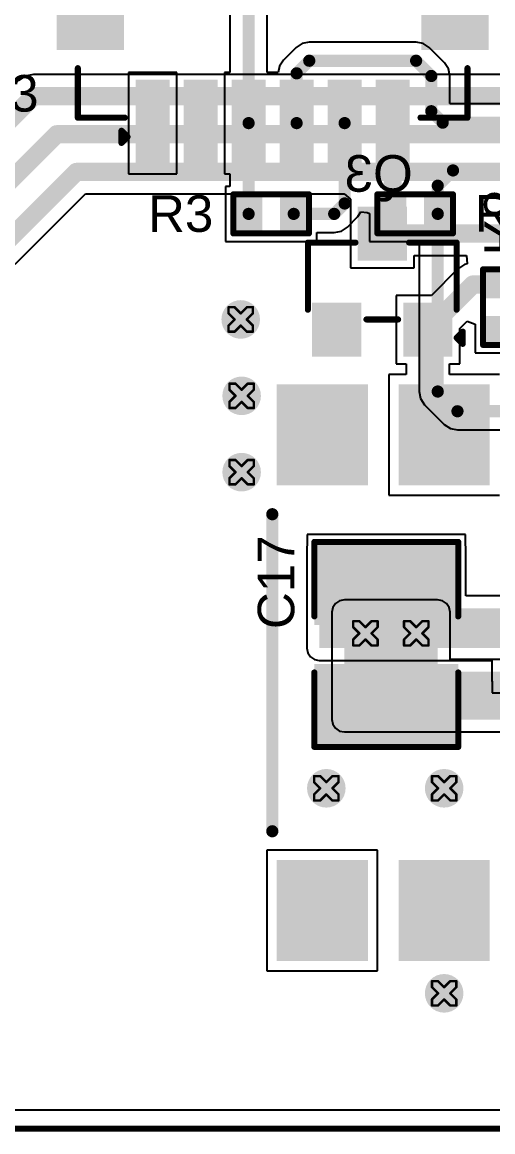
# Model space of a CAD drawing. Header units: inches. Extents: x -1 to 351, y 0 to 83.
# Drawn here: x 26.66 to 36.47, y -0.06 to 23.03 of the extents above; entities that cross this region are included whole.
import ezdxf

# ---------------------------------------------------------------- set-up
doc = ezdxf.new("R2010")
doc.units = ezdxf.units.IN
for name, color, linetype in [('Board Outline', 216, 'Continuous'), ('Bottom Layer', 5, 'Continuous'), ('Bottom Overlay', 54, 'Continuous'), ('Bottom Paste', 16, 'Continuous'), ('Bottom Solder', 6, 'Continuous'), ('Drill Drawing', 1, 'Continuous'), ('Top Layer', 1, 'Continuous'), ('Top Overlay', 2, 'Continuous'), ('Top Paste', 8, 'Continuous'), ('Top Solder', 216, 'Continuous'), ('Via Holes', 16, 'Continuous')]:
    doc.layers.add(name, color=color, linetype=linetype)
doc.styles.add('Arial', font='', dxfattribs={"height": 0.2})
doc.styles.get('Arial').set_extended_font_data('Arial')

# ---------------------------------------------------------------- blocks, each defined once
blk = doc.blocks.new('SOT_23_B_5')
at = {"layer": 'Bottom Layer'}
for points in [[(-1.36, 1.46), (-0.54, 1.46), (-0.54, 0.54), (-1.36, 0.54)], [(0.54, 1.46), (1.36, 1.46), (1.36, 0.54), (0.54, 0.54)], [(-0.41, -0.54), (0.41, -0.54), (0.41, -1.46), (-0.41, -1.46)]]:
    blk.add_hatch(color=5, dxfattribs=at).paths.add_polyline_path(points)
at = {"layer": 'Bottom Paste'}
for points in [[(-1.36, 1.46), (-0.54, 1.46), (-0.54, 0.54), (-1.36, 0.54)], [(0.54, 1.46), (1.36, 1.46), (1.36, 0.54), (0.54, 0.54)], [(-0.41, -0.54), (0.41, -0.54), (0.41, -1.46), (-0.41, -1.46)]]:
    blk.add_hatch(color=16, dxfattribs=at).paths.add_polyline_path(points)
at = {"layer": 'Bottom Solder'}
for points in [[(-1.462, 1.562), (-0.438, 1.562), (-0.438, 0.438), (-1.462, 0.438)], [(0.438, 1.562), (1.462, 1.562), (1.462, 0.438), (0.438, 0.438)], [(-0.512, -0.438), (0.512, -0.438), (0.512, -1.562), (-0.512, -1.562)]]:
    blk.add_hatch(color=6, dxfattribs=at).paths.add_polyline_path(points)
at = {"layer": 'Bottom Overlay', "const_width": 0.127}
for points in [[(-1.549, 1.168), (-1.676, 1.295)], [(-1.676, 1.295), (-1.676, 1.041)], [(-1.549, 1.168), (-1.676, 1.041)], [(0.33, 0.787), (-0.33, 0.787)], [(-1.549, 0.584), (-1.549, -0.813)], [(1.549, 0.584), (1.549, -0.813)], [(-0.559, -0.813), (-1.549, -0.813)], [(1.549, -0.813), (0.559, -0.813)]]:
    blk.add_lwpolyline(points, dxfattribs=at)
at = {"layer": 'Bottom Overlay', "const_width": 0.0635}
for points in [[(-1.708, 1.295, 1), (-1.645, 1.295, 1)], [(-1.708, 1.295, 1), (-1.645, 1.295, 1)], [(-1.581, 1.168, 1), (-1.518, 1.168, 1)], [(-1.581, 1.168, 1), (-1.518, 1.168, 1)], [(-1.708, 1.041, 1), (-1.645, 1.041, 1)], [(-1.708, 1.041, 1), (-1.645, 1.041, 1)], [(-0.362, 0.787, 1), (-0.298, 0.787, 1)], [(0.298, 0.787, 1), (0.362, 0.787, 1)], [(-1.581, 0.584, 1), (-1.518, 0.584, 1)], [(1.518, 0.584, 1), (1.581, 0.584, 1)], [(-1.581, -0.813, 1), (-1.518, -0.813, 1)], [(-1.581, -0.813, 1), (-1.518, -0.813, 1)], [(-0.591, -0.813, 1), (-0.527, -0.813, 1)], [(0.527, -0.813, 1), (0.591, -0.813, 1)], [(1.518, -0.813, 1), (1.581, -0.813, 1)], [(1.518, -0.813, 1), (1.581, -0.813, 1)]]:
    blk.add_lwpolyline(points, format="xyb", close=True, dxfattribs=at)
blk = doc.blocks.new('SOP_8__S_T_____B_22')
at = {"layer": 'Bottom Layer'}
for points in [[(-5.95, 2.91), (-5.95, 4.71), (-3.95, 4.71), (-3.95, 2.91)], [(5.95, 4.71), (5.95, 2.91), (3.95, 2.91), (3.95, 4.71)], [(-5.95, 0.37), (-5.95, 2.17), (-3.95, 2.17), (-3.95, 0.37)], [(5.95, 2.17), (5.95, 0.37), (3.95, 0.37), (3.95, 2.17)]]:
    blk.add_hatch(color=5, dxfattribs=at).paths.add_polyline_path(points)
at = {"layer": 'Bottom Paste'}
for points in [[(-5.95, 2.91), (-5.95, 4.71), (-3.95, 4.71), (-3.95, 2.91)], [(5.95, 4.71), (5.95, 2.91), (3.95, 2.91), (3.95, 4.71)], [(-5.95, 0.37), (-5.95, 2.17), (-3.95, 2.17), (-3.95, 0.37)], [(5.95, 2.17), (5.95, 0.37), (3.95, 0.37), (3.95, 2.17)]]:
    blk.add_hatch(color=16, dxfattribs=at).paths.add_polyline_path(points)
at = {"layer": 'Bottom Solder'}
for points in [[(-6.001, 2.859), (-6.001, 4.761), (-3.9, 4.761), (-3.9, 2.859)], [(6.001, 4.761), (6.001, 2.859), (3.9, 2.859), (3.9, 4.761)], [(-6.001, 0.319), (-6.001, 2.221), (-3.9, 2.221), (-3.9, 0.319)], [(6.001, 2.221), (6.001, 0.319), (3.9, 0.319), (3.9, 2.221)]]:
    blk.add_hatch(color=6, dxfattribs=at).paths.add_polyline_path(points)
at = {"layer": 'Bottom Overlay', "const_width": 0.254}
blk.add_lwpolyline([(-3.3, 4.85), (3.3, 4.85)], dxfattribs=at)
at = {"layer": 'Bottom Overlay', "const_width": 0.127}
for points in [[(-3.363, 4.85, 1), (-3.236, 4.85, 1)], [(3.236, 4.85, 1), (3.363, 4.85, 1)]]:
    blk.add_lwpolyline(points, format="xyb", close=True, dxfattribs=at)
blk = doc.blocks.new('R___0402_B_40')
at = {"layer": 'Bottom Layer'}
for points in [[(-0.241, 0.318), (-0.241, -0.318), (-0.699, -0.318), (-0.699, 0.318)], [(0.699, 0.318), (0.699, -0.318), (0.241, -0.318), (0.241, 0.318)]]:
    blk.add_hatch(color=5, dxfattribs=at).paths.add_polyline_path(points)
at = {"layer": 'Bottom Paste'}
for points in [[(-0.241, 0.318), (-0.241, -0.318), (-0.699, -0.318), (-0.699, 0.318)], [(0.699, 0.318), (0.699, -0.318), (0.241, -0.318), (0.241, 0.318)]]:
    blk.add_hatch(color=16, dxfattribs=at).paths.add_polyline_path(points)
at = {"layer": 'Bottom Solder'}
for points in [[(-0.186, 0.373), (-0.186, -0.373), (-0.754, -0.373), (-0.754, 0.373)], [(0.754, 0.373), (0.754, -0.373), (0.186, -0.373), (0.186, 0.373)]]:
    blk.add_hatch(color=6, dxfattribs=at).paths.add_polyline_path(points)
at = {"layer": 'Bottom Overlay'}
for points, const_width in [([(-0.787, -0.406), (-0.787, 0.406)], 0.127), ([(0.787, 0.406), (-0.787, 0.406)], 0.127), ([(0.787, -0.406), (0.787, 0.406)], 0.127), ([(0.813, 0.432), (-0.813, 0.432)], 0.00323), ([(0.787, -0.406), (-0.787, -0.406)], 0.127)]:
    blk.add_lwpolyline(points, dxfattribs=dict(at, const_width=const_width))
for points, const_width in [([(-0.819, 0.406, 1), (-0.756, 0.406, 1)], 0.0635), ([(-0.819, 0.406, 1), (-0.756, 0.406, 1)], 0.0635), ([(0.756, 0.406, 1), (0.819, 0.406, 1)], 0.0635), ([(0.756, 0.406, 1), (0.819, 0.406, 1)], 0.0635), ([(-0.814, 0.432, 1), (-0.812, 0.432, 1)], 0.00161), ([(0.812, 0.432, 1), (0.814, 0.432, 1)], 0.00161), ([(-0.819, -0.406, 1), (-0.756, -0.406, 1)], 0.0635), ([(-0.819, -0.406, 1), (-0.756, -0.406, 1)], 0.0635), ([(0.756, -0.406, 1), (0.819, -0.406, 1)], 0.0635), ([(0.756, -0.406, 1), (0.819, -0.406, 1)], 0.0635)]:
    blk.add_lwpolyline(points, format="xyb", close=True, dxfattribs=dict(at, const_width=const_width))
blk = doc.blocks.new('R___0402_44')
at = {"layer": 'Top Layer'}
for points in [[(-0.699, -0.318), (-0.699, 0.318), (-0.241, 0.318), (-0.241, -0.318)], [(0.241, -0.318), (0.241, 0.318), (0.699, 0.318), (0.699, -0.318)]]:
    blk.add_hatch(color=1, dxfattribs=at).paths.add_polyline_path(points)
at = {"layer": 'Top Paste'}
for points in [[(-0.699, -0.318), (-0.699, 0.318), (-0.241, 0.318), (-0.241, -0.318)], [(0.241, -0.318), (0.241, 0.318), (0.699, 0.318), (0.699, -0.318)]]:
    blk.add_hatch(color=8, dxfattribs=at).paths.add_polyline_path(points)
at = {"layer": 'Top Solder'}
for points in [[(-0.754, -0.373), (-0.754, 0.373), (-0.186, 0.373), (-0.186, -0.373)], [(0.186, -0.373), (0.186, 0.373), (0.754, 0.373), (0.754, -0.373)]]:
    blk.add_hatch(color=216, dxfattribs=at).paths.add_polyline_path(points)
at = {"layer": 'Top Overlay'}
for points, const_width in [([(-0.787, 0.406), (-0.787, -0.406)], 0.127), ([(0.787, 0.406), (-0.787, 0.406)], 0.127), ([(0.787, 0.406), (0.787, -0.406)], 0.127), ([(0.787, -0.406), (-0.787, -0.406)], 0.127), ([(0.813, -0.432), (-0.813, -0.432)], 0.00323)]:
    blk.add_lwpolyline(points, dxfattribs=dict(at, const_width=const_width))
for points, const_width in [([(-0.819, 0.406, 1), (-0.756, 0.406, 1)], 0.0635), ([(-0.819, 0.406, 1), (-0.756, 0.406, 1)], 0.0635), ([(0.756, 0.406, 1), (0.819, 0.406, 1)], 0.0635), ([(0.756, 0.406, 1), (0.819, 0.406, 1)], 0.0635), ([(-0.819, -0.406, 1), (-0.756, -0.406, 1)], 0.0635), ([(-0.819, -0.406, 1), (-0.756, -0.406, 1)], 0.0635), ([(-0.814, -0.432, 1), (-0.812, -0.432, 1)], 0.00161), ([(0.756, -0.406, 1), (0.819, -0.406, 1)], 0.0635), ([(0.756, -0.406, 1), (0.819, -0.406, 1)], 0.0635), ([(0.812, -0.432, 1), (0.814, -0.432, 1)], 0.00161)]:
    blk.add_lwpolyline(points, format="xyb", close=True, dxfattribs=dict(at, const_width=const_width))
blk = doc.blocks.new('R___0402_45')
at = {"layer": 'Top Layer'}
for points in [[(-0.699, -0.318), (-0.699, 0.318), (-0.241, 0.318), (-0.241, -0.318)], [(0.241, -0.318), (0.241, 0.318), (0.699, 0.318), (0.699, -0.318)]]:
    blk.add_hatch(color=1, dxfattribs=at).paths.add_polyline_path(points)
at = {"layer": 'Top Paste'}
for points in [[(-0.699, -0.318), (-0.699, 0.318), (-0.241, 0.318), (-0.241, -0.318)], [(0.241, -0.318), (0.241, 0.318), (0.699, 0.318), (0.699, -0.318)]]:
    blk.add_hatch(color=8, dxfattribs=at).paths.add_polyline_path(points)
at = {"layer": 'Top Solder'}
for points in [[(-0.754, -0.373), (-0.754, 0.373), (-0.186, 0.373), (-0.186, -0.373)], [(0.186, -0.373), (0.186, 0.373), (0.754, 0.373), (0.754, -0.373)]]:
    blk.add_hatch(color=216, dxfattribs=at).paths.add_polyline_path(points)
at = {"layer": 'Top Overlay'}
for points, const_width in [([(-0.787, -0.406), (-0.787, 0.406)], 0.127), ([(-0.787, 0.406), (0.787, 0.406)], 0.127), ([(0.787, -0.406), (0.787, 0.406)], 0.127), ([(-0.787, -0.406), (0.787, -0.406)], 0.127), ([(-0.813, -0.432), (0.813, -0.432)], 0.00323)]:
    blk.add_lwpolyline(points, dxfattribs=dict(at, const_width=const_width))
for points, const_width in [([(-0.819, 0.406, 1), (-0.756, 0.406, 1)], 0.0635), ([(-0.819, 0.406, 1), (-0.756, 0.406, 1)], 0.0635), ([(0.756, 0.406, 1), (0.819, 0.406, 1)], 0.0635), ([(0.756, 0.406, 1), (0.819, 0.406, 1)], 0.0635), ([(-0.819, -0.406, 1), (-0.756, -0.406, 1)], 0.0635), ([(-0.819, -0.406, 1), (-0.756, -0.406, 1)], 0.0635), ([(-0.814, -0.432, 1), (-0.812, -0.432, 1)], 0.00161), ([(0.756, -0.406, 1), (0.819, -0.406, 1)], 0.0635), ([(0.756, -0.406, 1), (0.819, -0.406, 1)], 0.0635), ([(0.812, -0.432, 1), (0.814, -0.432, 1)], 0.00161)]:
    blk.add_lwpolyline(points, format="xyb", close=True, dxfattribs=dict(at, const_width=const_width))
blk = doc.blocks.new('V________T______58')
at = {"layer": 'Top Layer'}
for points in [[(-4.4, 2.162), (-3.2, 2.162), (-3.2, 0.362), (-4.4, 0.362)], [(3.2, 2.162), (4.4, 2.162), (4.4, 0.362), (3.2, 0.362)], [(-2.75, -0.462), (-2.25, -0.462), (-2.25, -2.062), (-2.75, -2.062)], [(-1.75, -0.462), (-1.25, -0.462), (-1.25, -2.062), (-1.75, -2.062)], [(-0.75, -0.462), (-0.25, -0.462), (-0.25, -2.062), (-0.75, -2.062)], [(0.25, -0.462), (0.75, -0.462), (0.75, -2.062), (0.25, -2.062)], [(1.25, -0.462), (1.75, -0.462), (1.75, -2.062), (1.25, -2.062)], [(2.25, -0.462), (2.75, -0.462), (2.75, -2.062), (2.25, -2.062)]]:
    blk.add_hatch(color=1, dxfattribs=at).paths.add_polyline_path(points)
at = {"layer": 'Top Paste'}
for points in [[(-4.4, 2.162), (-3.2, 2.162), (-3.2, 0.362), (-4.4, 0.362)], [(3.2, 2.162), (4.4, 2.162), (4.4, 0.362), (3.2, 0.362)], [(-2.75, -0.462), (-2.25, -0.462), (-2.25, -2.062), (-2.75, -2.062)], [(-1.75, -0.462), (-1.25, -0.462), (-1.25, -2.062), (-1.75, -2.062)], [(-0.75, -0.462), (-0.25, -0.462), (-0.25, -2.062), (-0.75, -2.062)], [(0.25, -0.462), (0.75, -0.462), (0.75, -2.062), (0.25, -2.062)], [(1.25, -0.462), (1.75, -0.462), (1.75, -2.062), (1.25, -2.062)], [(2.25, -0.462), (2.75, -0.462), (2.75, -2.062), (2.25, -2.062)]]:
    blk.add_hatch(color=8, dxfattribs=at).paths.add_polyline_path(points)
at = {"layer": 'Top Solder'}
for points in [[(-4.502, 2.264), (-3.098, 2.264), (-3.098, 0.261), (-4.502, 0.261)], [(3.098, 2.264), (4.502, 2.264), (4.502, 0.261), (3.098, 0.261)], [(-2.852, -0.361), (-2.148, -0.361), (-2.148, -2.164), (-2.852, -2.164)], [(-1.852, -0.361), (-1.148, -0.361), (-1.148, -2.164), (-1.852, -2.164)], [(-0.852, -0.361), (-0.148, -0.361), (-0.148, -2.164), (-0.852, -2.164)], [(0.148, -0.361), (0.852, -0.361), (0.852, -2.164), (0.148, -2.164)], [(1.148, -0.361), (1.852, -0.361), (1.852, -2.164), (1.148, -2.164)], [(2.148, -0.361), (2.852, -0.361), (2.852, -2.164), (2.148, -2.164)]]:
    blk.add_hatch(color=216, dxfattribs=at).paths.add_polyline_path(points)
at = {"layer": 'Top Overlay', "const_width": 0.127}
for points in [[(-2.884, 2.173), (2.932, 2.173)], [(-4.059, -1.15), (-4.059, -0.12)], [(4.059, -1.15), (4.059, -0.12)], [(-4.059, -1.15), (-3.08, -1.15)], [(3.08, -1.15), (4.059, -1.15)], [(-3.15, -1.676), (-3.15, -1.422)], [(-3.15, -1.422), (-3.023, -1.549)], [(-3.15, -1.676), (-3.023, -1.549)]]:
    blk.add_lwpolyline(points, dxfattribs=at)
at = {"layer": 'Top Overlay', "const_width": 0.0635}
for points in [[(-2.916, 2.173, 1), (-2.853, 2.173, 1)], [(2.9, 2.173, 1), (2.964, 2.173, 1)], [(-4.091, -0.12, 1), (-4.027, -0.12, 1)], [(4.027, -0.12, 1), (4.091, -0.12, 1)], [(-4.091, -1.15, 1), (-4.027, -1.15, 1)], [(-4.091, -1.15, 1), (-4.027, -1.15, 1)], [(-3.112, -1.15, 1), (-3.049, -1.15, 1)], [(3.049, -1.15, 1), (3.112, -1.15, 1)], [(4.027, -1.15, 1), (4.091, -1.15, 1)], [(4.027, -1.15, 1), (4.091, -1.15, 1)], [(-3.181, -1.422, 1), (-3.118, -1.422, 1)], [(-3.181, -1.422, 1), (-3.118, -1.422, 1)], [(-3.181, -1.676, 1), (-3.118, -1.676, 1)], [(-3.181, -1.676, 1), (-3.118, -1.676, 1)], [(-3.054, -1.549, 1), (-2.991, -1.549, 1)], [(-3.054, -1.549, 1), (-2.991, -1.549, 1)]]:
    blk.add_lwpolyline(points, format="xyb", close=True, dxfattribs=at)
blk = doc.blocks.new('C___1210_61')
at = {"layer": 'Top Layer'}
for points in [[(-2.032, 1.397), (-0.508, 1.397), (-0.508, -1.397), (-2.032, -1.397)], [(0.508, 1.397), (2.032, 1.397), (2.032, -1.397), (0.508, -1.397)]]:
    blk.add_hatch(color=1, dxfattribs=at).paths.add_polyline_path(points)
at = {"layer": 'Top Paste'}
for points in [[(-2.032, 1.397), (-0.508, 1.397), (-0.508, -1.397), (-2.032, -1.397)], [(0.508, 1.397), (2.032, 1.397), (2.032, -1.397), (0.508, -1.397)]]:
    blk.add_hatch(color=8, dxfattribs=at).paths.add_polyline_path(points)
at = {"layer": 'Top Solder'}
for points in [[(-2.1336, 1.4986), (-0.4064, 1.4986), (-0.4064, -1.4986), (-2.1336, -1.4986)], [(0.4064, 1.4986), (2.1336, 1.4986), (2.1336, -1.4986), (0.4064, -1.4986)]]:
    blk.add_hatch(color=216, dxfattribs=at).paths.add_polyline_path(points)
at = {"layer": 'Top Overlay', "const_width": 0.127}
for points in [[(-2.1336, 1.4986), (-0.5842, 1.4986)], [(-2.1336, 1.4986), (-2.1336, -1.4986)], [(0.5842, 1.4986), (2.1336, 1.4986)], [(2.1336, 1.4986), (2.1336, -1.4986)], [(-2.1336, -1.4986), (-0.5842, -1.4986)], [(0.5842, -1.4986), (2.1336, -1.4986)]]:
    blk.add_lwpolyline(points, dxfattribs=at)
at = {"layer": 'Top Overlay', "const_width": 0.0635}
for points in [[(-2.16535, 1.4986, 1), (-2.10185, 1.4986, 1)], [(-2.16535, 1.4986, 1), (-2.10185, 1.4986, 1)], [(-0.61595, 1.4986, 1), (-0.55245, 1.4986, 1)], [(0.55245, 1.4986, 1), (0.61595, 1.4986, 1)], [(2.10185, 1.4986, 1), (2.16535, 1.4986, 1)], [(2.10185, 1.4986, 1), (2.16535, 1.4986, 1)], [(-2.16535, -1.4986, 1), (-2.10185, -1.4986, 1)], [(-2.16535, -1.4986, 1), (-2.10185, -1.4986, 1)], [(-0.61595, -1.4986, 1), (-0.55245, -1.4986, 1)], [(0.55245, -1.4986, 1), (0.61595, -1.4986, 1)], [(2.10185, -1.4986, 1), (2.16535, -1.4986, 1)], [(2.10185, -1.4986, 1), (2.16535, -1.4986, 1)]]:
    blk.add_lwpolyline(points, format="xyb", close=True, dxfattribs=at)

msp = doc.modelspace()

# ---------------------------------------------------------------- hatches: boundary and pattern name
at = {"layer": 'Bottom Layer'}
h = msp.add_hatch(color=5, dxfattribs=at)
edge = h.paths.add_edge_path()
edge.add_arc((31.218, 16.846), 0.3, 0, 360)
h = msp.add_hatch(color=5, dxfattribs=at)
edge = h.paths.add_edge_path()
edge.add_arc((31.237, 15.256), 0.3, 0, 360)
h = msp.add_hatch(color=5, dxfattribs=at)
edge = h.paths.add_edge_path()
edge.add_arc((31.237, 13.667), 0.3, 0, 360)
for points in [[(33.377, 8.7), (35.32, 8.7), (35.32, 10.752), (33.377, 10.752)], [(33.377, 8.518), (63.616, 8.518), (63.616, 9.512), (33.377, 9.512)]]:
    msp.add_hatch(color=5, dxfattribs=at).paths.add_polyline_path(points)
h = msp.add_hatch(color=5, dxfattribs=at)
edge = h.paths.add_edge_path()
edge.add_arc((33.816, 10.312), 0.3, 0, 360)
h = msp.add_hatch(color=5, dxfattribs=at)
edge = h.paths.add_edge_path()
edge.add_arc((34.874, 10.312), 0.3, 0, 360)
h = msp.add_hatch(color=5, dxfattribs=at)
edge = h.paths.add_edge_path()
edge.add_arc((33.001, 7.087), 0.3, 0, 360)
h = msp.add_hatch(color=5, dxfattribs=at)
edge = h.paths.add_edge_path()
edge.add_arc((35.456, 7.087), 0.3, 0, 360)
h = msp.add_hatch(color=5, dxfattribs=at)
edge = h.paths.add_edge_path()
edge.add_arc((35.456, 2.819), 0.3, 0, 360)
at = {"layer": 'Bottom Solder'}
h = msp.add_hatch(color=6, dxfattribs=at)
edge = h.paths.add_edge_path()
edge.add_arc((31.218, 16.846), 0.402, 0, 360)
h = msp.add_hatch(color=6, dxfattribs=at)
edge = h.paths.add_edge_path()
edge.add_arc((31.237, 15.256), 0.402, 0, 360)
h = msp.add_hatch(color=6, dxfattribs=at)
edge = h.paths.add_edge_path()
edge.add_arc((31.237, 13.667), 0.402, 0, 360)
h = msp.add_hatch(color=6, dxfattribs=at)
edge = h.paths.add_edge_path()
edge.add_arc((33.816, 10.312), 0.402, 0, 360)
h = msp.add_hatch(color=6, dxfattribs=at)
edge = h.paths.add_edge_path()
edge.add_arc((34.874, 10.312), 0.402, 0, 360)
h = msp.add_hatch(color=6, dxfattribs=at)
edge = h.paths.add_edge_path()
edge.add_arc((33.001, 7.087), 0.402, 0, 360)
h = msp.add_hatch(color=6, dxfattribs=at)
edge = h.paths.add_edge_path()
edge.add_arc((35.456, 7.087), 0.402, 0, 360)
h = msp.add_hatch(color=6, dxfattribs=at)
edge = h.paths.add_edge_path()
edge.add_arc((35.456, 2.819), 0.402, 0, 360)
at = {"layer": 'Top Layer'}
h = msp.add_hatch(color=1, dxfattribs=at)
edge = h.paths.add_edge_path()
edge.add_arc((31.218, 16.846), 0.3, 0, 360)
h = msp.add_hatch(color=1, dxfattribs=at)
edge = h.paths.add_edge_path()
edge.add_arc((31.237, 15.256), 0.3, 0, 360)
h = msp.add_hatch(color=1, dxfattribs=at)
edge = h.paths.add_edge_path()
edge.add_arc((31.237, 13.667), 0.3, 0, 360)
for points in [[(32.854, 10.007), (35.648, 10.007), (35.648, 12.114), (32.854, 12.114)], [(32.854, 10.007), (40.003, 10.007), (40.003, 10.833), (32.854, 10.833)]]:
    msp.add_hatch(color=1, dxfattribs=at).paths.add_polyline_path(points)
h = msp.add_hatch(color=1, dxfattribs=at)
edge = h.paths.add_edge_path()
edge.add_arc((33.816, 10.312), 0.3, 0, 360)
h = msp.add_hatch(color=1, dxfattribs=at)
edge = h.paths.add_edge_path()
edge.add_arc((34.874, 10.312), 0.3, 0, 360)
h = msp.add_hatch(color=1, dxfattribs=at)
edge = h.paths.add_edge_path()
edge.add_arc((33.001, 7.087), 0.3, 0, 360)
h = msp.add_hatch(color=1, dxfattribs=at)
edge = h.paths.add_edge_path()
edge.add_arc((35.456, 7.087), 0.3, 0, 360)
h = msp.add_hatch(color=1, dxfattribs=at)
edge = h.paths.add_edge_path()
edge.add_arc((35.456, 2.819), 0.3, 0, 360)
at = {"layer": 'Top Solder'}
h = msp.add_hatch(color=216, dxfattribs=at)
edge = h.paths.add_edge_path()
edge.add_arc((31.218, 16.846), 0.402, 0, 360)
h = msp.add_hatch(color=216, dxfattribs=at)
edge = h.paths.add_edge_path()
edge.add_arc((31.237, 15.256), 0.402, 0, 360)
h = msp.add_hatch(color=216, dxfattribs=at)
edge = h.paths.add_edge_path()
edge.add_arc((31.237, 13.667), 0.402, 0, 360)
h = msp.add_hatch(color=216, dxfattribs=at)
edge = h.paths.add_edge_path()
edge.add_arc((33.816, 10.312), 0.402, 0, 360)
h = msp.add_hatch(color=216, dxfattribs=at)
edge = h.paths.add_edge_path()
edge.add_arc((34.874, 10.312), 0.402, 0, 360)
h = msp.add_hatch(color=216, dxfattribs=at)
edge = h.paths.add_edge_path()
edge.add_arc((33.001, 7.087), 0.402, 0, 360)
h = msp.add_hatch(color=216, dxfattribs=at)
edge = h.paths.add_edge_path()
edge.add_arc((35.456, 7.087), 0.402, 0, 360)
h = msp.add_hatch(color=216, dxfattribs=at)
edge = h.paths.add_edge_path()
edge.add_arc((35.456, 2.819), 0.402, 0, 360)
at = {"layer": 'Via Holes'}
h = msp.add_hatch(color=7, dxfattribs=at)
edge = h.paths.add_edge_path()
edge.add_arc((31.218, 16.846), 0.15, 0, 360)
h = msp.add_hatch(color=7, dxfattribs=at)
edge = h.paths.add_edge_path()
edge.add_arc((31.237, 15.256), 0.15, 0, 360)
h = msp.add_hatch(color=7, dxfattribs=at)
edge = h.paths.add_edge_path()
edge.add_arc((31.237, 13.667), 0.15, 0, 360)
h = msp.add_hatch(color=7, dxfattribs=at)
edge = h.paths.add_edge_path()
edge.add_arc((33.816, 10.312), 0.15, 0, 360)
h = msp.add_hatch(color=7, dxfattribs=at)
edge = h.paths.add_edge_path()
edge.add_arc((34.874, 10.312), 0.15, 0, 360)
h = msp.add_hatch(color=7, dxfattribs=at)
edge = h.paths.add_edge_path()
edge.add_arc((33.001, 7.087), 0.15, 0, 360)
h = msp.add_hatch(color=7, dxfattribs=at)
edge = h.paths.add_edge_path()
edge.add_arc((35.456, 7.087), 0.15, 0, 360)
h = msp.add_hatch(color=7, dxfattribs=at)
edge = h.paths.add_edge_path()
edge.add_arc((35.456, 2.819), 0.15, 0, 360)

# ---------------------------------------------------------------- linework, layer by layer
at = {"layer": 'Board Outline', "const_width": 0.127}
msp.add_lwpolyline([(0, 0), (97.003, 0)], dxfattribs=at)
at = {"layer": 'Bottom Layer'}
for p, q in [((26.903, 21.946), (26.73, 21.912)), ((65.784, 21.946), (26.903, 21.946)), ((26.903, 21.946), (26.903, 21.946)), ((26.73, 21.912), (26.583, 21.813)), ((26.516, 17.997), (27.982, 19.462)), ((27.982, 19.462), (33.373, 19.462)), ((33.373, 19.462), (33.503, 19.347)), ((33.503, 19.347), (33.503, 17.919)), ((34.831, 17.919), (34.831, 18.18)), ((34.831, 18.18), (35.919, 18.18)), ((35.919, 18.18), (35.936, 18.002)), ((33.503, 17.919), (34.831, 17.919)), ((35.736, 17.894), (35.19, 17.347)), ((35.883, 17.992), (35.736, 17.894)), ((35.736, 17.894), (35.736, 17.894)), ((35.936, 18.002), (35.883, 17.992)), ((35.19, 17.347), (34.453, 17.347)), ((34.453, 17.347), (34.453, 15.919)), ((35.781, 16.656), (35.937, 16.813)), ((35.781, 15.919), (35.781, 16.656)), ((35.937, 16.813), (36.102, 16.745)), ((36.102, 16.745), (36.102, 16.151)), ((36.102, 16.151), (37.245, 16.151)), ((34.453, 15.919), (34.664, 15.919)), ((34.664, 15.919), (34.664, 15.697)), ((35.57, 15.697), (35.57, 15.919)), ((35.57, 15.919), (35.781, 15.919)), ((34.664, 15.697), (34.302, 15.697)), ((34.302, 15.697), (34.302, 13.189)), ((36.61, 15.697), (35.57, 15.697)), ((34.302, 13.189), (36.61, 13.189)), ((33.194, 10.936), (33.138, 10.852)), ((33.278, 10.992), (33.194, 10.936)), ((33.377, 11.011), (33.278, 10.992)), ((35.32, 11.011), (33.377, 11.011)), ((35.419, 10.992), (35.32, 11.011)), ((35.503, 10.936), (35.419, 10.992)), ((35.559, 10.852), (35.503, 10.936)), ((33.138, 10.852), (33.118, 10.752)), ((33.118, 10.752), (33.118, 9.512)), ((35.579, 10.752), (35.559, 10.852)), ((35.579, 9.771), (35.579, 10.752)), ((36.812, 9.771), (35.579, 9.771)), ((33.118, 9.512), (33.118, 8.518)), ((33.118, 8.518), (33.138, 8.419)), ((33.138, 8.419), (33.194, 8.335)), ((33.194, 8.335), (33.278, 8.279)), ((33.278, 8.279), (33.377, 8.259)), ((33.377, 8.259), (42.106, 8.259)), ((34.07, 5.796), (31.762, 5.796)), ((31.762, 5.796), (31.762, 3.288)), ((34.07, 3.288), (34.07, 5.796)), ((31.762, 3.288), (34.07, 3.288)), ((92.262, 0.388), (0.388, 0.388))]:
    msp.add_line(p, q, dxfattribs=at)
at = {"layer": 'Bottom Layer', "const_width": 0.381}
for points in [[(25.07, 19.66), (26.903, 21.493)], [(26.903, 21.493), (65.784, 21.493)], [(25.35, 18.667), (27.383, 20.7)], [(27.383, 20.7), (52.806, 20.7)], [(26.063, 18.185), (27.794, 19.916)], [(27.794, 19.916), (39.041, 19.916)], [(34.167, 18.633), (37.647, 18.633)], [(35.386, 16.903), (36.057, 17.573)], [(36.057, 17.573), (36.673, 17.573)], [(35.117, 16.683), (35.336, 16.903)], [(35.336, 16.903), (35.386, 16.903)], [(35.117, 16.633), (35.117, 16.683)], [(35.117, 14.782), (35.117, 16.683)], [(35.117, 16.633), (35.117, 16.683)], [(35.117, 14.782), (35.456, 14.443)]]:
    msp.add_lwpolyline(points, dxfattribs=at)
at = {"layer": 'Bottom Layer', "const_width": 0.191}
for points in [[(26.808, 21.493, 1), (26.998, 21.493, 1)], [(26.808, 21.493, 1), (26.998, 21.493, 1)], [(27.288, 20.7, 1), (27.478, 20.7, 1)], [(27.288, 20.7, 1), (27.478, 20.7, 1)], [(27.699, 19.916, 1), (27.889, 19.916, 1)], [(27.699, 19.916, 1), (27.889, 19.916, 1)], [(34.072, 18.633, 1), (34.262, 18.633, 1)], [(35.962, 17.573, 1), (36.152, 17.573, 1)], [(35.962, 17.573, 1), (36.152, 17.573, 1)], [(35.241, 16.903, 1), (35.432, 16.903, 1)], [(35.241, 16.903, 1), (35.432, 16.903, 1)], [(35.291, 16.903, 1), (35.482, 16.903, 1)], [(35.291, 16.903, 1), (35.482, 16.903, 1)], [(35.022, 16.683, 1), (35.212, 16.683, 1)], [(35.022, 16.683, 1), (35.212, 16.683, 1)], [(35.022, 16.683, 1), (35.212, 16.683, 1)], [(35.022, 16.683, 1), (35.212, 16.683, 1)], [(35.022, 16.633, 1), (35.212, 16.633, 1)], [(35.022, 16.633, 1), (35.212, 16.633, 1)], [(35.022, 14.782, 1), (35.212, 14.782, 1)], [(35.022, 14.782, 1), (35.212, 14.782, 1)], [(35.361, 14.443, 1), (35.552, 14.443, 1)]]:
    msp.add_lwpolyline(points, format="xyb", close=True, dxfattribs=at)
at = {"layer": 'Drill Drawing', "const_width": 0.0508}
for points in [[(30.964, 16.973), (30.964, 17.1)], [(30.964, 17.1), (31.091, 17.1)], [(31.091, 17.1), (31.218, 16.973)], [(31.218, 16.973), (31.345, 17.1)], [(31.345, 17.1), (31.472, 17.1)], [(31.472, 16.973), (31.472, 17.1)], [(30.964, 16.973), (31.091, 16.846)], [(30.964, 16.719), (31.091, 16.846)], [(31.345, 16.846), (31.472, 16.973)], [(31.345, 16.846), (31.472, 16.719)], [(30.964, 16.592), (30.964, 16.719)], [(31.091, 16.592), (31.218, 16.719)], [(31.218, 16.719), (31.345, 16.592)], [(31.472, 16.592), (31.472, 16.719)], [(30.964, 16.592), (31.091, 16.592)], [(31.345, 16.592), (31.472, 16.592)], [(30.983, 15.383), (30.983, 15.51)], [(30.983, 15.51), (31.11, 15.51)], [(31.11, 15.51), (31.237, 15.383)], [(31.237, 15.383), (31.364, 15.51)], [(31.364, 15.51), (31.491, 15.51)], [(31.491, 15.383), (31.491, 15.51)], [(30.983, 15.383), (31.11, 15.256)], [(30.983, 15.129), (31.11, 15.256)], [(31.364, 15.256), (31.491, 15.383)], [(31.364, 15.256), (31.491, 15.129)], [(30.983, 15.002), (30.983, 15.129)], [(30.983, 15.002), (31.11, 15.002)], [(31.11, 15.002), (31.237, 15.129)], [(31.237, 15.129), (31.364, 15.002)], [(31.364, 15.002), (31.491, 15.002)], [(31.491, 15.002), (31.491, 15.129)], [(30.983, 13.794), (30.983, 13.921)], [(30.983, 13.921), (31.11, 13.921)], [(31.11, 13.921), (31.237, 13.794)], [(31.237, 13.794), (31.364, 13.921)], [(31.364, 13.921), (31.491, 13.921)], [(31.491, 13.794), (31.491, 13.921)], [(30.983, 13.794), (31.11, 13.667)], [(30.983, 13.54), (31.11, 13.667)], [(31.364, 13.667), (31.491, 13.794)], [(31.364, 13.667), (31.491, 13.54)], [(30.983, 13.413), (30.983, 13.54)], [(30.983, 13.413), (31.11, 13.413)], [(31.11, 13.413), (31.237, 13.54)], [(31.237, 13.54), (31.364, 13.413)], [(31.364, 13.413), (31.491, 13.413)], [(31.491, 13.413), (31.491, 13.54)], [(33.562, 10.439), (33.562, 10.566)], [(33.562, 10.566), (33.689, 10.566)], [(33.562, 10.439), (33.689, 10.312)], [(33.689, 10.566), (33.816, 10.439)], [(33.816, 10.439), (33.943, 10.566)], [(33.943, 10.566), (34.07, 10.566)], [(33.943, 10.312), (34.07, 10.439)], [(34.07, 10.439), (34.07, 10.566)], [(34.62, 10.439), (34.62, 10.566)], [(34.62, 10.566), (34.747, 10.566)], [(34.62, 10.439), (34.747, 10.312)], [(34.747, 10.566), (34.874, 10.439)], [(34.874, 10.439), (35.001, 10.566)], [(35.001, 10.566), (35.128, 10.566)], [(35.001, 10.312), (35.128, 10.439)], [(35.128, 10.439), (35.128, 10.566)], [(33.562, 10.185), (33.689, 10.312)], [(33.562, 10.058), (33.562, 10.185)], [(33.689, 10.058), (33.816, 10.185)], [(33.816, 10.185), (33.943, 10.058)], [(33.943, 10.312), (34.07, 10.185)], [(34.07, 10.058), (34.07, 10.185)], [(34.62, 10.185), (34.747, 10.312)], [(34.62, 10.058), (34.62, 10.185)], [(34.747, 10.058), (34.874, 10.185)], [(34.874, 10.185), (35.001, 10.058)], [(35.001, 10.312), (35.128, 10.185)], [(35.128, 10.058), (35.128, 10.185)], [(33.562, 10.058), (33.689, 10.058)], [(33.943, 10.058), (34.07, 10.058)], [(34.62, 10.058), (34.747, 10.058)], [(35.001, 10.058), (35.128, 10.058)], [(32.747, 7.214), (32.747, 7.341)], [(32.747, 7.341), (32.874, 7.341)], [(32.747, 7.214), (32.874, 7.087)], [(32.874, 7.341), (33.001, 7.214)], [(33.001, 7.214), (33.128, 7.341)], [(33.128, 7.341), (33.255, 7.341)], [(33.128, 7.087), (33.255, 7.214)], [(33.255, 7.214), (33.255, 7.341)], [(35.202, 7.214), (35.202, 7.341)], [(35.202, 7.341), (35.329, 7.341)], [(35.202, 7.214), (35.329, 7.087)], [(35.329, 7.341), (35.456, 7.214)], [(35.456, 7.214), (35.583, 7.341)], [(35.583, 7.341), (35.71, 7.341)], [(35.583, 7.087), (35.71, 7.214)], [(35.71, 7.214), (35.71, 7.341)], [(32.747, 6.96), (32.874, 7.087)], [(32.747, 6.833), (32.747, 6.96)], [(32.874, 6.833), (33.001, 6.96)], [(33.001, 6.96), (33.128, 6.833)], [(33.128, 7.087), (33.255, 6.96)], [(33.255, 6.833), (33.255, 6.96)], [(35.202, 6.96), (35.329, 7.087)], [(35.202, 6.833), (35.202, 6.96)], [(35.329, 6.833), (35.456, 6.96)], [(35.456, 6.96), (35.583, 6.833)], [(35.583, 7.087), (35.71, 6.96)], [(35.71, 6.833), (35.71, 6.96)], [(32.747, 6.833), (32.874, 6.833)], [(33.128, 6.833), (33.255, 6.833)], [(35.202, 6.833), (35.329, 6.833)], [(35.583, 6.833), (35.71, 6.833)], [(35.202, 2.946), (35.202, 3.073)], [(35.202, 3.073), (35.329, 3.073)], [(35.329, 3.073), (35.456, 2.946)], [(35.456, 2.946), (35.583, 3.073)], [(35.583, 3.073), (35.71, 3.073)], [(35.71, 2.946), (35.71, 3.073)], [(35.202, 2.946), (35.329, 2.819)], [(35.202, 2.692), (35.329, 2.819)], [(35.583, 2.819), (35.71, 2.946)], [(35.583, 2.819), (35.71, 2.692)], [(35.202, 2.565), (35.202, 2.692)], [(35.202, 2.565), (35.329, 2.565)], [(35.329, 2.565), (35.456, 2.692)], [(35.456, 2.692), (35.583, 2.565)], [(35.583, 2.565), (35.71, 2.565)], [(35.71, 2.565), (35.71, 2.692)]]:
    msp.add_lwpolyline(points, dxfattribs=at)
at = {"layer": 'Drill Drawing', "const_width": 0.0254}
for points in [[(30.951, 17.1, 1), (30.977, 17.1, 1)], [(30.951, 17.1, 1), (30.977, 17.1, 1)], [(31.078, 17.1, 1), (31.104, 17.1, 1)], [(31.078, 17.1, 1), (31.104, 17.1, 1)], [(31.332, 17.1, 1), (31.358, 17.1, 1)], [(31.332, 17.1, 1), (31.358, 17.1, 1)], [(31.459, 17.1, 1), (31.485, 17.1, 1)], [(31.459, 17.1, 1), (31.485, 17.1, 1)], [(30.951, 16.973, 1), (30.977, 16.973, 1)], [(30.951, 16.973, 1), (30.977, 16.973, 1)], [(31.078, 16.846, 1), (31.104, 16.846, 1)], [(31.078, 16.846, 1), (31.104, 16.846, 1)], [(31.205, 16.973, 1), (31.231, 16.973, 1)], [(31.205, 16.973, 1), (31.231, 16.973, 1)], [(31.332, 16.846, 1), (31.358, 16.846, 1)], [(31.332, 16.846, 1), (31.358, 16.846, 1)], [(31.459, 16.973, 1), (31.485, 16.973, 1)], [(31.459, 16.973, 1), (31.485, 16.973, 1)], [(30.951, 16.719, 1), (30.977, 16.719, 1)], [(30.951, 16.719, 1), (30.977, 16.719, 1)], [(31.205, 16.719, 1), (31.231, 16.719, 1)], [(31.205, 16.719, 1), (31.231, 16.719, 1)], [(31.459, 16.719, 1), (31.485, 16.719, 1)], [(31.459, 16.719, 1), (31.485, 16.719, 1)], [(30.951, 16.592, 1), (30.977, 16.592, 1)], [(30.951, 16.592, 1), (30.977, 16.592, 1)], [(31.078, 16.592, 1), (31.104, 16.592, 1)], [(31.078, 16.592, 1), (31.104, 16.592, 1)], [(31.332, 16.592, 1), (31.358, 16.592, 1)], [(31.332, 16.592, 1), (31.358, 16.592, 1)], [(31.459, 16.592, 1), (31.485, 16.592, 1)], [(31.459, 16.592, 1), (31.485, 16.592, 1)], [(30.97, 15.51, 1), (30.996, 15.51, 1)], [(30.97, 15.51, 1), (30.996, 15.51, 1)], [(31.097, 15.51, 1), (31.123, 15.51, 1)], [(31.097, 15.51, 1), (31.123, 15.51, 1)], [(31.351, 15.51, 1), (31.377, 15.51, 1)], [(31.351, 15.51, 1), (31.377, 15.51, 1)], [(31.478, 15.51, 1), (31.504, 15.51, 1)], [(31.478, 15.51, 1), (31.504, 15.51, 1)], [(30.97, 15.383, 1), (30.996, 15.383, 1)], [(30.97, 15.383, 1), (30.996, 15.383, 1)], [(31.097, 15.256, 1), (31.123, 15.256, 1)], [(31.097, 15.256, 1), (31.123, 15.256, 1)], [(31.224, 15.383, 1), (31.25, 15.383, 1)], [(31.224, 15.383, 1), (31.25, 15.383, 1)], [(31.351, 15.256, 1), (31.377, 15.256, 1)], [(31.351, 15.256, 1), (31.377, 15.256, 1)], [(31.478, 15.383, 1), (31.504, 15.383, 1)], [(31.478, 15.383, 1), (31.504, 15.383, 1)], [(30.97, 15.129, 1), (30.996, 15.129, 1)], [(30.97, 15.129, 1), (30.996, 15.129, 1)], [(30.97, 15.002, 1), (30.996, 15.002, 1)], [(30.97, 15.002, 1), (30.996, 15.002, 1)], [(31.097, 15.002, 1), (31.123, 15.002, 1)], [(31.097, 15.002, 1), (31.123, 15.002, 1)], [(31.224, 15.129, 1), (31.25, 15.129, 1)], [(31.224, 15.129, 1), (31.25, 15.129, 1)], [(31.351, 15.002, 1), (31.377, 15.002, 1)], [(31.351, 15.002, 1), (31.377, 15.002, 1)], [(31.478, 15.129, 1), (31.504, 15.129, 1)], [(31.478, 15.129, 1), (31.504, 15.129, 1)], [(31.478, 15.002, 1), (31.504, 15.002, 1)], [(31.478, 15.002, 1), (31.504, 15.002, 1)], [(30.97, 13.921, 1), (30.996, 13.921, 1)], [(30.97, 13.921, 1), (30.996, 13.921, 1)], [(31.097, 13.921, 1), (31.123, 13.921, 1)], [(31.097, 13.921, 1), (31.123, 13.921, 1)], [(31.351, 13.921, 1), (31.377, 13.921, 1)], [(31.351, 13.921, 1), (31.377, 13.921, 1)], [(31.478, 13.921, 1), (31.504, 13.921, 1)], [(31.478, 13.921, 1), (31.504, 13.921, 1)], [(30.97, 13.794, 1), (30.996, 13.794, 1)], [(30.97, 13.794, 1), (30.996, 13.794, 1)], [(31.097, 13.667, 1), (31.123, 13.667, 1)], [(31.097, 13.667, 1), (31.123, 13.667, 1)], [(31.224, 13.794, 1), (31.25, 13.794, 1)], [(31.224, 13.794, 1), (31.25, 13.794, 1)], [(31.351, 13.667, 1), (31.377, 13.667, 1)], [(31.351, 13.667, 1), (31.377, 13.667, 1)], [(31.478, 13.794, 1), (31.504, 13.794, 1)], [(31.478, 13.794, 1), (31.504, 13.794, 1)], [(30.97, 13.54, 1), (30.996, 13.54, 1)], [(30.97, 13.54, 1), (30.996, 13.54, 1)], [(30.97, 13.413, 1), (30.996, 13.413, 1)], [(30.97, 13.413, 1), (30.996, 13.413, 1)], [(31.097, 13.413, 1), (31.123, 13.413, 1)], [(31.097, 13.413, 1), (31.123, 13.413, 1)], [(31.224, 13.54, 1), (31.25, 13.54, 1)], [(31.224, 13.54, 1), (31.25, 13.54, 1)], [(31.351, 13.413, 1), (31.377, 13.413, 1)], [(31.351, 13.413, 1), (31.377, 13.413, 1)], [(31.478, 13.54, 1), (31.504, 13.54, 1)], [(31.478, 13.54, 1), (31.504, 13.54, 1)], [(31.478, 13.413, 1), (31.504, 13.413, 1)], [(31.478, 13.413, 1), (31.504, 13.413, 1)], [(33.55, 10.566, 1), (33.575, 10.566, 1)], [(33.55, 10.566, 1), (33.575, 10.566, 1)], [(33.55, 10.439, 1), (33.575, 10.439, 1)], [(33.55, 10.439, 1), (33.575, 10.439, 1)], [(33.677, 10.566, 1), (33.702, 10.566, 1)], [(33.677, 10.566, 1), (33.702, 10.566, 1)], [(33.804, 10.439, 1), (33.829, 10.439, 1)], [(33.804, 10.439, 1), (33.829, 10.439, 1)], [(33.931, 10.566, 1), (33.956, 10.566, 1)], [(33.931, 10.566, 1), (33.956, 10.566, 1)], [(34.058, 10.566, 1), (34.083, 10.566, 1)], [(34.058, 10.566, 1), (34.083, 10.566, 1)], [(34.058, 10.439, 1), (34.083, 10.439, 1)], [(34.058, 10.439, 1), (34.083, 10.439, 1)], [(34.608, 10.566, 1), (34.633, 10.566, 1)], [(34.608, 10.566, 1), (34.633, 10.566, 1)], [(34.608, 10.439, 1), (34.633, 10.439, 1)], [(34.608, 10.439, 1), (34.633, 10.439, 1)], [(34.734, 10.566, 1), (34.76, 10.566, 1)], [(34.734, 10.566, 1), (34.76, 10.566, 1)], [(34.861, 10.439, 1), (34.887, 10.439, 1)], [(34.861, 10.439, 1), (34.887, 10.439, 1)], [(34.988, 10.566, 1), (35.014, 10.566, 1)], [(34.988, 10.566, 1), (35.014, 10.566, 1)], [(35.115, 10.566, 1), (35.141, 10.566, 1)], [(35.115, 10.566, 1), (35.141, 10.566, 1)], [(35.115, 10.439, 1), (35.141, 10.439, 1)], [(35.115, 10.439, 1), (35.141, 10.439, 1)], [(33.55, 10.185, 1), (33.575, 10.185, 1)], [(33.55, 10.185, 1), (33.575, 10.185, 1)], [(33.677, 10.312, 1), (33.702, 10.312, 1)], [(33.677, 10.312, 1), (33.702, 10.312, 1)], [(33.804, 10.185, 1), (33.829, 10.185, 1)], [(33.804, 10.185, 1), (33.829, 10.185, 1)], [(33.931, 10.312, 1), (33.956, 10.312, 1)], [(33.931, 10.312, 1), (33.956, 10.312, 1)], [(34.058, 10.185, 1), (34.083, 10.185, 1)], [(34.058, 10.185, 1), (34.083, 10.185, 1)], [(34.608, 10.185, 1), (34.633, 10.185, 1)], [(34.608, 10.185, 1), (34.633, 10.185, 1)], [(34.734, 10.312, 1), (34.76, 10.312, 1)], [(34.734, 10.312, 1), (34.76, 10.312, 1)], [(34.861, 10.185, 1), (34.887, 10.185, 1)], [(34.861, 10.185, 1), (34.887, 10.185, 1)], [(34.988, 10.312, 1), (35.014, 10.312, 1)], [(34.988, 10.312, 1), (35.014, 10.312, 1)], [(35.115, 10.185, 1), (35.141, 10.185, 1)], [(35.115, 10.185, 1), (35.141, 10.185, 1)], [(33.55, 10.058, 1), (33.575, 10.058, 1)], [(33.55, 10.058, 1), (33.575, 10.058, 1)], [(33.677, 10.058, 1), (33.702, 10.058, 1)], [(33.677, 10.058, 1), (33.702, 10.058, 1)], [(33.931, 10.058, 1), (33.956, 10.058, 1)], [(33.931, 10.058, 1), (33.956, 10.058, 1)], [(34.058, 10.058, 1), (34.083, 10.058, 1)], [(34.058, 10.058, 1), (34.083, 10.058, 1)], [(34.608, 10.058, 1), (34.633, 10.058, 1)], [(34.608, 10.058, 1), (34.633, 10.058, 1)], [(34.734, 10.058, 1), (34.76, 10.058, 1)], [(34.734, 10.058, 1), (34.76, 10.058, 1)], [(34.988, 10.058, 1), (35.014, 10.058, 1)], [(34.988, 10.058, 1), (35.014, 10.058, 1)], [(35.115, 10.058, 1), (35.141, 10.058, 1)], [(35.115, 10.058, 1), (35.141, 10.058, 1)], [(32.734, 7.341, 1), (32.759, 7.341, 1)], [(32.734, 7.341, 1), (32.759, 7.341, 1)], [(32.734, 7.214, 1), (32.759, 7.214, 1)], [(32.734, 7.214, 1), (32.759, 7.214, 1)], [(32.861, 7.341, 1), (32.886, 7.341, 1)], [(32.861, 7.341, 1), (32.886, 7.341, 1)], [(32.988, 7.214, 1), (33.013, 7.214, 1)], [(32.988, 7.214, 1), (33.013, 7.214, 1)], [(33.115, 7.341, 1), (33.14, 7.341, 1)], [(33.115, 7.341, 1), (33.14, 7.341, 1)], [(33.242, 7.341, 1), (33.267, 7.341, 1)], [(33.242, 7.341, 1), (33.267, 7.341, 1)], [(33.242, 7.214, 1), (33.267, 7.214, 1)], [(33.242, 7.214, 1), (33.267, 7.214, 1)], [(35.19, 7.341, 1), (35.215, 7.341, 1)], [(35.19, 7.341, 1), (35.215, 7.341, 1)], [(35.19, 7.214, 1), (35.215, 7.214, 1)], [(35.19, 7.214, 1), (35.215, 7.214, 1)], [(35.317, 7.341, 1), (35.342, 7.341, 1)], [(35.317, 7.341, 1), (35.342, 7.341, 1)], [(35.444, 7.214, 1), (35.469, 7.214, 1)], [(35.444, 7.214, 1), (35.469, 7.214, 1)], [(35.571, 7.341, 1), (35.596, 7.341, 1)], [(35.571, 7.341, 1), (35.596, 7.341, 1)], [(35.698, 7.341, 1), (35.723, 7.341, 1)], [(35.698, 7.341, 1), (35.723, 7.341, 1)], [(35.698, 7.214, 1), (35.723, 7.214, 1)], [(35.698, 7.214, 1), (35.723, 7.214, 1)], [(32.734, 6.96, 1), (32.759, 6.96, 1)], [(32.734, 6.96, 1), (32.759, 6.96, 1)], [(32.861, 7.087, 1), (32.886, 7.087, 1)], [(32.861, 7.087, 1), (32.886, 7.087, 1)], [(32.988, 6.96, 1), (33.013, 6.96, 1)], [(32.988, 6.96, 1), (33.013, 6.96, 1)], [(33.115, 7.087, 1), (33.14, 7.087, 1)], [(33.115, 7.087, 1), (33.14, 7.087, 1)], [(33.242, 6.96, 1), (33.267, 6.96, 1)], [(33.242, 6.96, 1), (33.267, 6.96, 1)], [(35.19, 6.96, 1), (35.215, 6.96, 1)], [(35.19, 6.96, 1), (35.215, 6.96, 1)], [(35.317, 7.087, 1), (35.342, 7.087, 1)], [(35.317, 7.087, 1), (35.342, 7.087, 1)], [(35.444, 6.96, 1), (35.469, 6.96, 1)], [(35.444, 6.96, 1), (35.469, 6.96, 1)], [(35.571, 7.087, 1), (35.596, 7.087, 1)], [(35.571, 7.087, 1), (35.596, 7.087, 1)], [(35.698, 6.96, 1), (35.723, 6.96, 1)], [(35.698, 6.96, 1), (35.723, 6.96, 1)], [(32.734, 6.833, 1), (32.759, 6.833, 1)], [(32.734, 6.833, 1), (32.759, 6.833, 1)], [(32.861, 6.833, 1), (32.886, 6.833, 1)], [(32.861, 6.833, 1), (32.886, 6.833, 1)], [(33.115, 6.833, 1), (33.14, 6.833, 1)], [(33.115, 6.833, 1), (33.14, 6.833, 1)], [(33.242, 6.833, 1), (33.267, 6.833, 1)], [(33.242, 6.833, 1), (33.267, 6.833, 1)], [(35.19, 6.833, 1), (35.215, 6.833, 1)], [(35.19, 6.833, 1), (35.215, 6.833, 1)], [(35.317, 6.833, 1), (35.342, 6.833, 1)], [(35.317, 6.833, 1), (35.342, 6.833, 1)], [(35.571, 6.833, 1), (35.596, 6.833, 1)], [(35.571, 6.833, 1), (35.596, 6.833, 1)], [(35.698, 6.833, 1), (35.723, 6.833, 1)], [(35.698, 6.833, 1), (35.723, 6.833, 1)], [(35.19, 3.073, 1), (35.215, 3.073, 1)], [(35.19, 3.073, 1), (35.215, 3.073, 1)], [(35.317, 3.073, 1), (35.342, 3.073, 1)], [(35.317, 3.073, 1), (35.342, 3.073, 1)], [(35.571, 3.073, 1), (35.596, 3.073, 1)], [(35.571, 3.073, 1), (35.596, 3.073, 1)], [(35.698, 3.073, 1), (35.723, 3.073, 1)], [(35.698, 3.073, 1), (35.723, 3.073, 1)], [(35.19, 2.946, 1), (35.215, 2.946, 1)], [(35.19, 2.946, 1), (35.215, 2.946, 1)], [(35.317, 2.819, 1), (35.342, 2.819, 1)], [(35.317, 2.819, 1), (35.342, 2.819, 1)], [(35.444, 2.946, 1), (35.469, 2.946, 1)], [(35.444, 2.946, 1), (35.469, 2.946, 1)], [(35.571, 2.819, 1), (35.596, 2.819, 1)], [(35.571, 2.819, 1), (35.596, 2.819, 1)], [(35.698, 2.946, 1), (35.723, 2.946, 1)], [(35.698, 2.946, 1), (35.723, 2.946, 1)], [(35.19, 2.692, 1), (35.215, 2.692, 1)], [(35.19, 2.692, 1), (35.215, 2.692, 1)], [(35.19, 2.565, 1), (35.215, 2.565, 1)], [(35.19, 2.565, 1), (35.215, 2.565, 1)], [(35.317, 2.565, 1), (35.342, 2.565, 1)], [(35.317, 2.565, 1), (35.342, 2.565, 1)], [(35.444, 2.692, 1), (35.469, 2.692, 1)], [(35.444, 2.692, 1), (35.469, 2.692, 1)], [(35.571, 2.565, 1), (35.596, 2.565, 1)], [(35.571, 2.565, 1), (35.596, 2.565, 1)], [(35.698, 2.692, 1), (35.723, 2.692, 1)], [(35.698, 2.692, 1), (35.723, 2.692, 1)], [(35.698, 2.565, 1), (35.723, 2.565, 1)], [(35.698, 2.565, 1), (35.723, 2.565, 1)]]:
    msp.add_lwpolyline(points, format="xyb", close=True, dxfattribs=at)
at = {"layer": 'Top Layer'}
for p, q in [((30.994, 24.113), (30.994, 21.987)), ((31.771, 21.987), (31.771, 23.952)), ((32.37, 22.506), (32.108, 22.243)), ((32.496, 22.59), (32.37, 22.506)), ((32.645, 22.62), (32.496, 22.59)), ((34.871, 22.62), (32.645, 22.62)), ((35.02, 22.59), (34.871, 22.62)), ((35.146, 22.506), (35.02, 22.59)), ((35.463, 22.189), (35.146, 22.506)), ((32.108, 22.243), (32.024, 22.117)), ((35.547, 22.063), (35.463, 22.189)), ((29.887, 21.987), (28.879, 21.987)), ((28.879, 21.987), (28.879, 19.879)), ((29.887, 19.879), (29.887, 21.987)), ((30.994, 21.987), (30.879, 21.987)), ((30.879, 21.987), (30.879, 19.879)), ((31.998, 21.987), (31.771, 21.987)), ((32.024, 22.117), (31.998, 21.987)), ((35.577, 21.914), (35.547, 22.063)), ((35.577, 21.341), (35.577, 21.914)), ((35.586, 21.332), (35.577, 21.341)), ((37.749, 21.332), (35.586, 21.332)), ((28.879, 19.879), (29.887, 19.879)), ((30.879, 19.879), (30.994, 19.879)), ((30.994, 19.879), (30.994, 19.615)), ((30.994, 19.615), (30.9, 19.615)), ((30.9, 19.615), (30.9, 18.472)), ((33.44, 18.769), (33.657, 18.986)), ((33.657, 18.986), (33.722, 19.083)), ((33.722, 19.083), (33.852, 19.071)), ((33.852, 19.071), (33.9, 19.053)), ((33.9, 19.053), (33.9, 18.472)), ((33.314, 18.684), (33.44, 18.769)), ((32.805, 18.472), (32.805, 18.655)), ((32.805, 18.655), (33.166, 18.655)), ((33.166, 18.655), (33.314, 18.684)), ((30.9, 18.472), (32.805, 18.472)), ((33.9, 18.472), (34.934, 18.472)), ((34.934, 18.472), (34.934, 15.346)), ((34.934, 15.346), (34.964, 15.198)), ((34.964, 15.198), (35.048, 15.072)), ((35.048, 15.072), (35.459, 14.661)), ((35.459, 14.661), (35.585, 14.576)), ((35.585, 14.576), (35.733, 14.547)), ((35.733, 14.547), (37.749, 14.547)), ((32.829, 12.368), (32.6, 12.368)), ((32.6, 12.368), (32.6, 12.139)), ((32.854, 12.373), (32.829, 12.368)), ((35.648, 12.373), (32.854, 12.373)), ((35.673, 12.368), (35.648, 12.373)), ((35.902, 12.368), (35.673, 12.368)), ((35.902, 12.139), (35.902, 12.368)), ((32.6, 12.139), (32.595, 12.114)), ((32.595, 12.114), (32.595, 10.833)), ((35.907, 12.114), (35.902, 12.139)), ((35.907, 11.092), (35.907, 12.114)), ((37.572, 11.092), (35.907, 11.092)), ((32.595, 10.833), (32.595, 10.007)), ((32.595, 10.007), (32.614, 9.908)), ((32.614, 9.908), (32.671, 9.824)), ((32.671, 9.824), (32.755, 9.768)), ((32.755, 9.768), (32.854, 9.748)), ((32.854, 9.748), (36.452, 9.748)), ((36.452, 9.748), (36.452, 9.327)), ((36.452, 9.327), (36.457, 9.302)), ((36.457, 9.302), (36.457, 9.073)), ((36.457, 9.073), (36.686, 9.073)), ((92.207, 0.388), (0.388, 0.388))]:
    msp.add_line(p, q, dxfattribs=at)
for points, const_width in [([(31.383, 20.933), (31.383, 24.113)], 0.254), ([(32.383, 21.969), (32.645, 22.231)], 0.254), ([(32.645, 22.231), (34.871, 22.231)], 0.254), ([(34.871, 22.231), (35.188, 21.914)], 0.254), ([(32.383, 20.933), (32.383, 21.969)], 0.254), ([(35.188, 21.18), (35.188, 21.914)], 0.254), ([(35.188, 21.18), (35.425, 20.943)], 0.254), ([(31.383, 19.043), (31.383, 20.933)], 0.254), ([(33.383, 19.26), (33.383, 20.933)], 0.254), ([(34.383, 19.044), (34.383, 20.933)], 0.381), ([(35.425, 20.943), (40.318, 20.943)], 0.254), ([(35.322, 19.63), (35.641, 19.948)], 0.254), ([(35.641, 19.948), (39.003, 19.948)], 0.254), ([(35.322, 19.044), (35.322, 19.63)], 0.254), ([(33.166, 19.043), (33.383, 19.26)], 0.254), ([(35.322, 15.346), (35.322, 19.044)], 0.254), ([(32.322, 19.043), (33.166, 19.043)], 0.254), ([(35.322, 15.346), (35.733, 14.935)], 0.254), ([(35.733, 14.935), (41.392, 14.935)], 0.254)]:
    msp.add_lwpolyline(points, dxfattribs=dict(at, const_width=const_width))
for points, const_width in [([(32.582, 22.231, 1), (32.709, 22.231, 1)], 0.127), ([(32.582, 22.231, 1), (32.709, 22.231, 1)], 0.127), ([(34.808, 22.231, 1), (34.935, 22.231, 1)], 0.127), ([(34.808, 22.231, 1), (34.935, 22.231, 1)], 0.127), ([(32.319, 21.969, 1), (32.446, 21.969, 1)], 0.127), ([(32.319, 21.969, 1), (32.446, 21.969, 1)], 0.127), ([(35.125, 21.914, 1), (35.252, 21.914, 1)], 0.127), ([(35.125, 21.914, 1), (35.252, 21.914, 1)], 0.127), ([(35.125, 21.18, 1), (35.252, 21.18, 1)], 0.127), ([(35.125, 21.18, 1), (35.252, 21.18, 1)], 0.127), ([(31.319, 20.933, 1), (31.446, 20.933, 1)], 0.127), ([(31.319, 20.933, 1), (31.446, 20.933, 1)], 0.127), ([(32.319, 20.933, 1), (32.446, 20.933, 1)], 0.127), ([(33.319, 20.933, 1), (33.446, 20.933, 1)], 0.127), ([(34.287, 20.933, 1), (34.478, 20.933, 1)], 0.191), ([(35.362, 20.943, 1), (35.489, 20.943, 1)], 0.127), ([(35.362, 20.943, 1), (35.489, 20.943, 1)], 0.127), ([(35.577, 19.948, 1), (35.704, 19.948, 1)], 0.127), ([(35.577, 19.948, 1), (35.704, 19.948, 1)], 0.127), ([(35.259, 19.63, 1), (35.386, 19.63, 1)], 0.127), ([(35.259, 19.63, 1), (35.386, 19.63, 1)], 0.127), ([(33.319, 19.26, 1), (33.446, 19.26, 1)], 0.127), ([(33.319, 19.26, 1), (33.446, 19.26, 1)], 0.127), ([(34.287, 19.044, 1), (34.478, 19.044, 1)], 0.191), ([(35.259, 19.044, 1), (35.386, 19.044, 1)], 0.127), ([(35.259, 19.044, 1), (35.386, 19.044, 1)], 0.127), ([(31.319, 19.043, 1), (31.446, 19.043, 1)], 0.127), ([(32.259, 19.043, 1), (32.386, 19.043, 1)], 0.127), ([(33.102, 19.043, 1), (33.229, 19.043, 1)], 0.127), ([(33.102, 19.043, 1), (33.229, 19.043, 1)], 0.127), ([(35.259, 15.346, 1), (35.386, 15.346, 1)], 0.127), ([(35.259, 15.346, 1), (35.386, 15.346, 1)], 0.127), ([(35.67, 14.935, 1), (35.797, 14.935, 1)], 0.127), ([(35.67, 14.935, 1), (35.797, 14.935, 1)], 0.127)]:
    msp.add_lwpolyline(points, format="xyb", close=True, dxfattribs=dict(at, const_width=const_width))

# ---------------------------------------------------------------- block references
for name, p in [('V________T______58', (31.883, 22.196)), ('R___0402_45', (31.852, 19.043))]:
    msp.add_blockref(name, p)
for name, p, rotation in [('R___0402_44', (34.852, 19.044), 180), ('SOT_23_B_5', (34.167, 17.633), 180), ('R___0402_B_40', (36.673, 17.103), 270), ('SOP_8__S_T_____B_22', (36.726, 9.492), 90), ('C___1210_61', (34.251, 10.082), 90)]:
    msp.add_blockref(name, p, dxfattribs=dict(rotation=rotation))

# ---------------------------------------------------------------- texts
at = {"layer": 'Bottom Overlay', "style": 'Arial', "text_generation_flag": 2}
msp.add_text('Q3', height=0.762, dxfattribs=at).set_placement((34.802, 19.504))
msp.add_text('R8', height=0.762, rotation=270, dxfattribs=at).set_placement((36.292, 18.175))
at = {"layer": 'Top Overlay', "style": 'Arial'}
for s, p in [('J3', (25.882, 21.172)), ('R3', (29.286, 18.669)), ('R4', (36.092, 18.672))]:
    msp.add_text(s, height=0.762, dxfattribs=at).set_placement(p)
msp.add_text('C17', height=0.762, rotation=90, dxfattribs=at).set_placement((32.334, 10.4))

doc.saveas('drawing.dxf')
